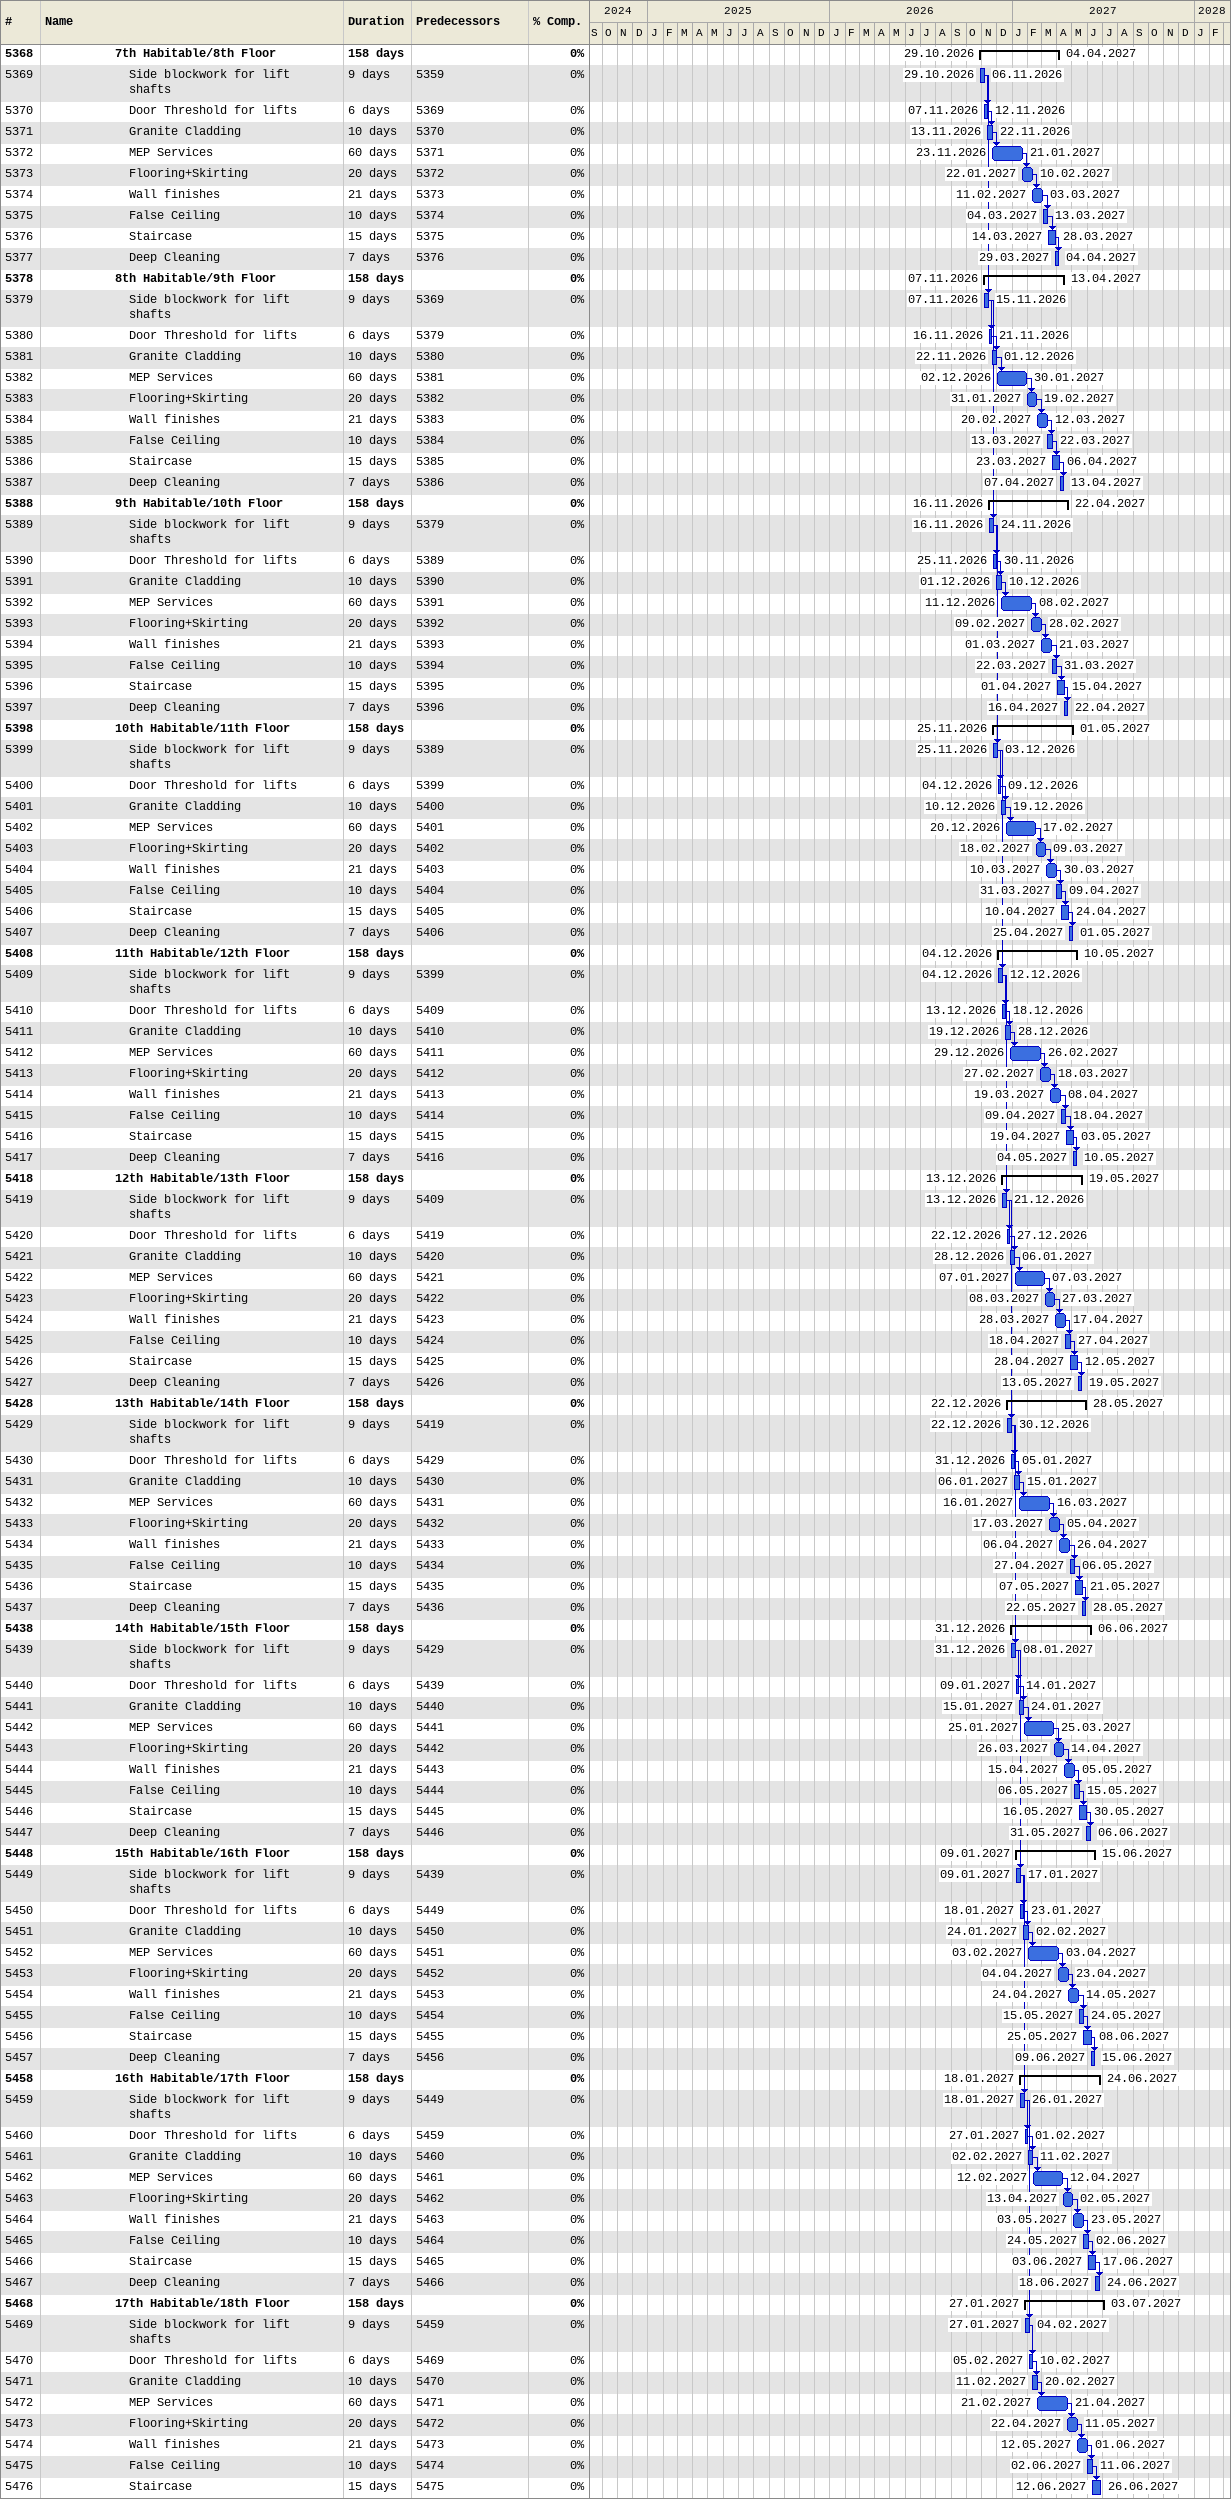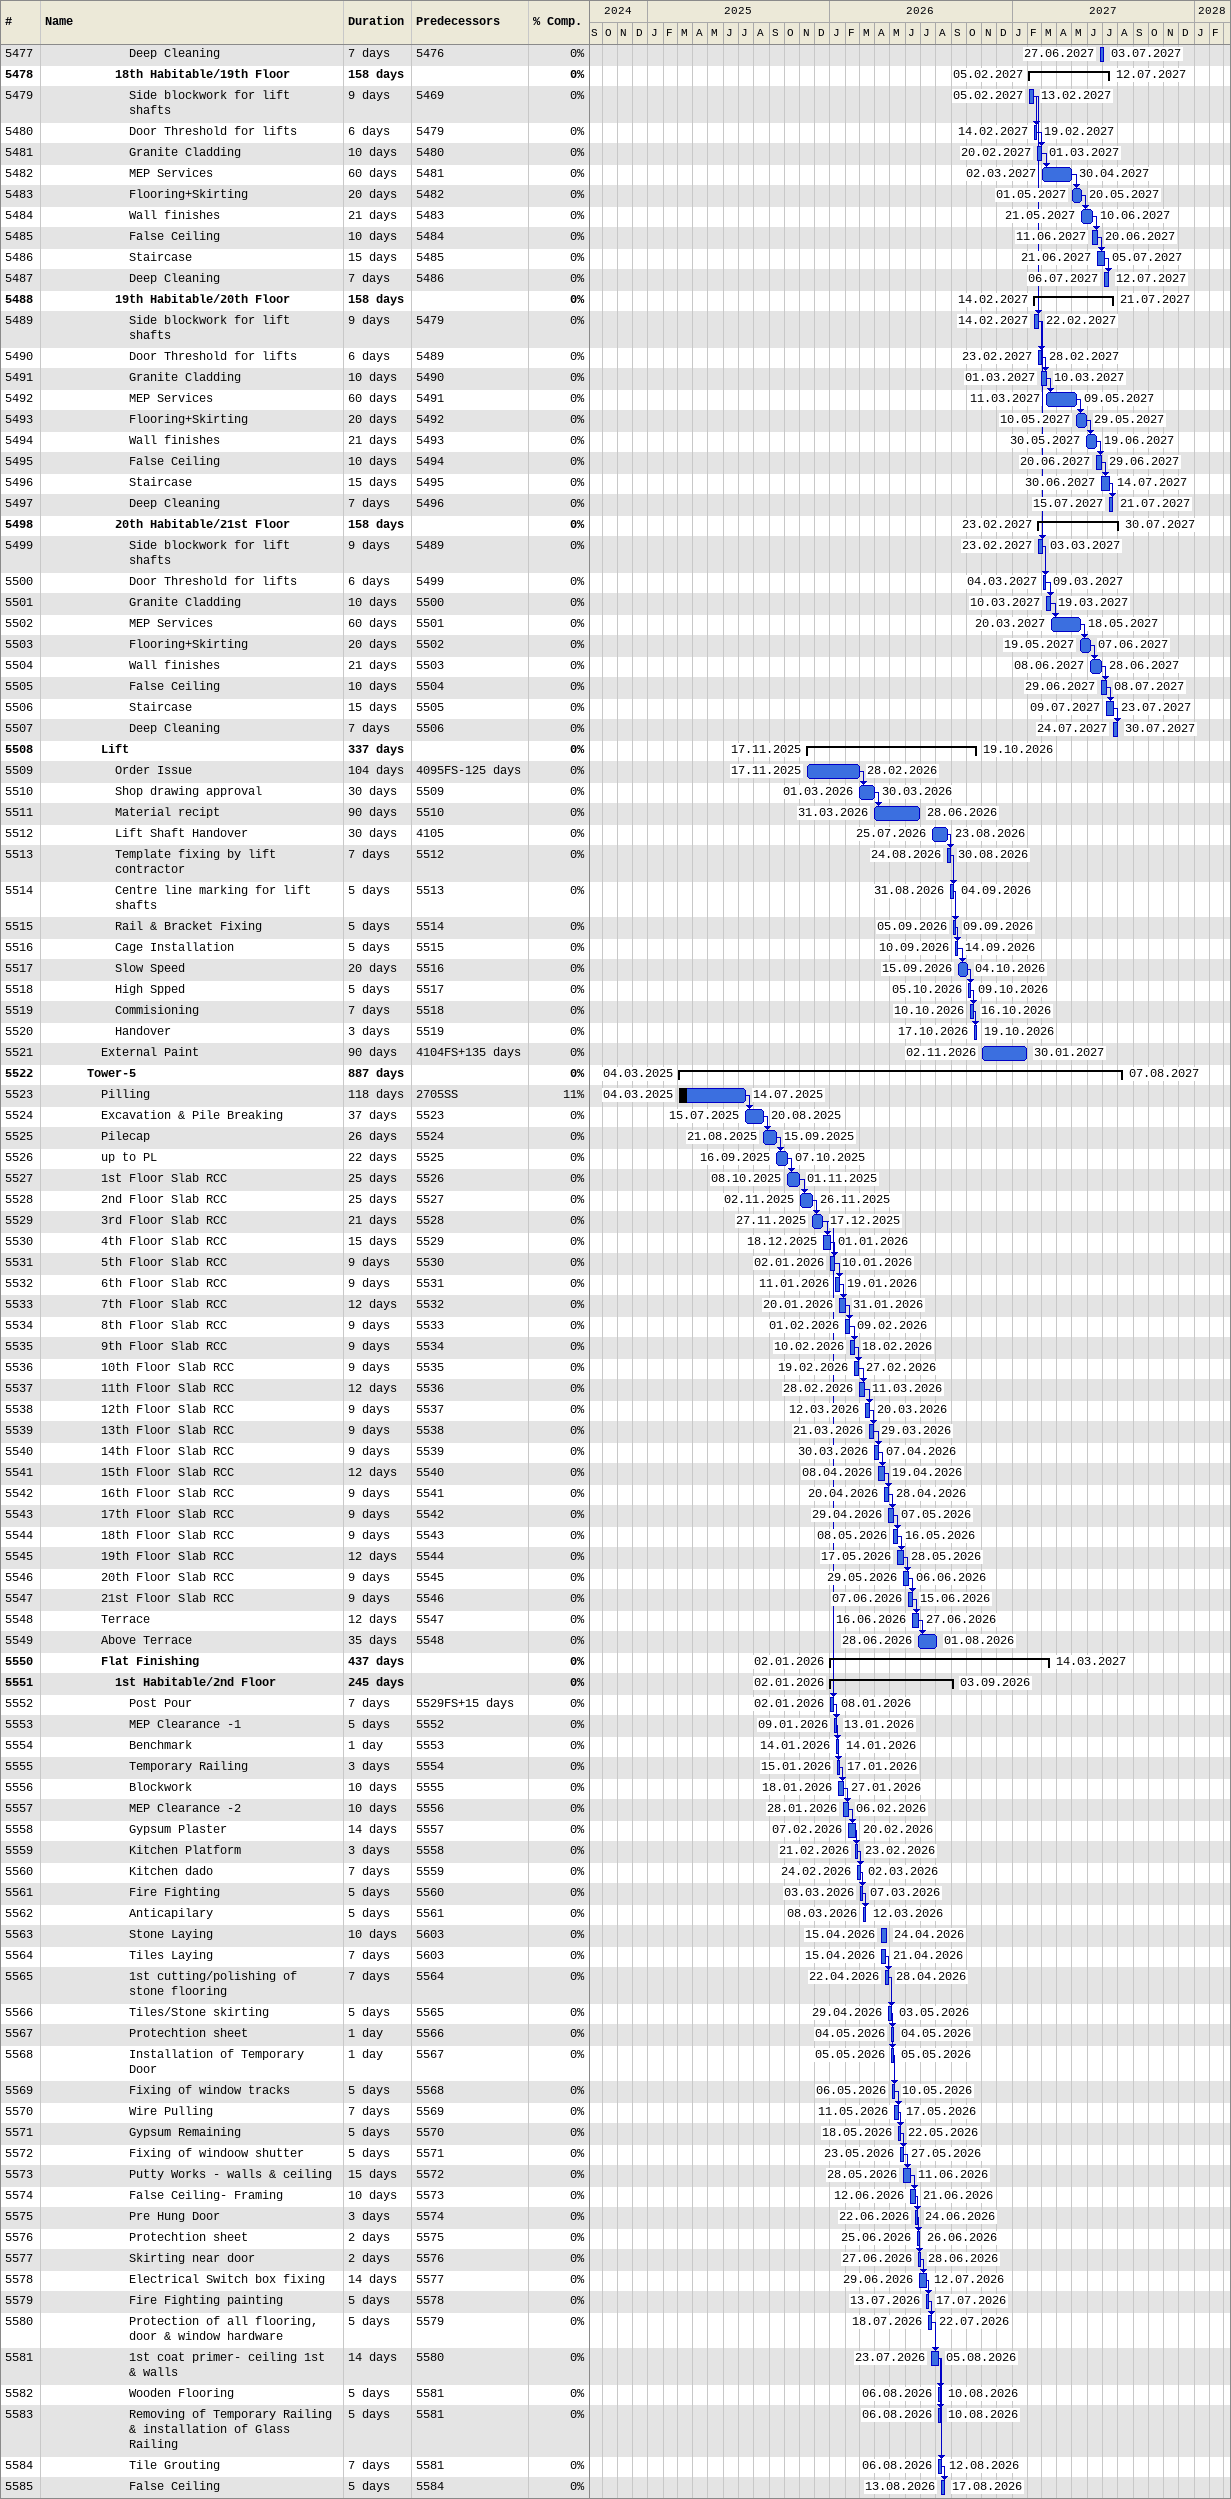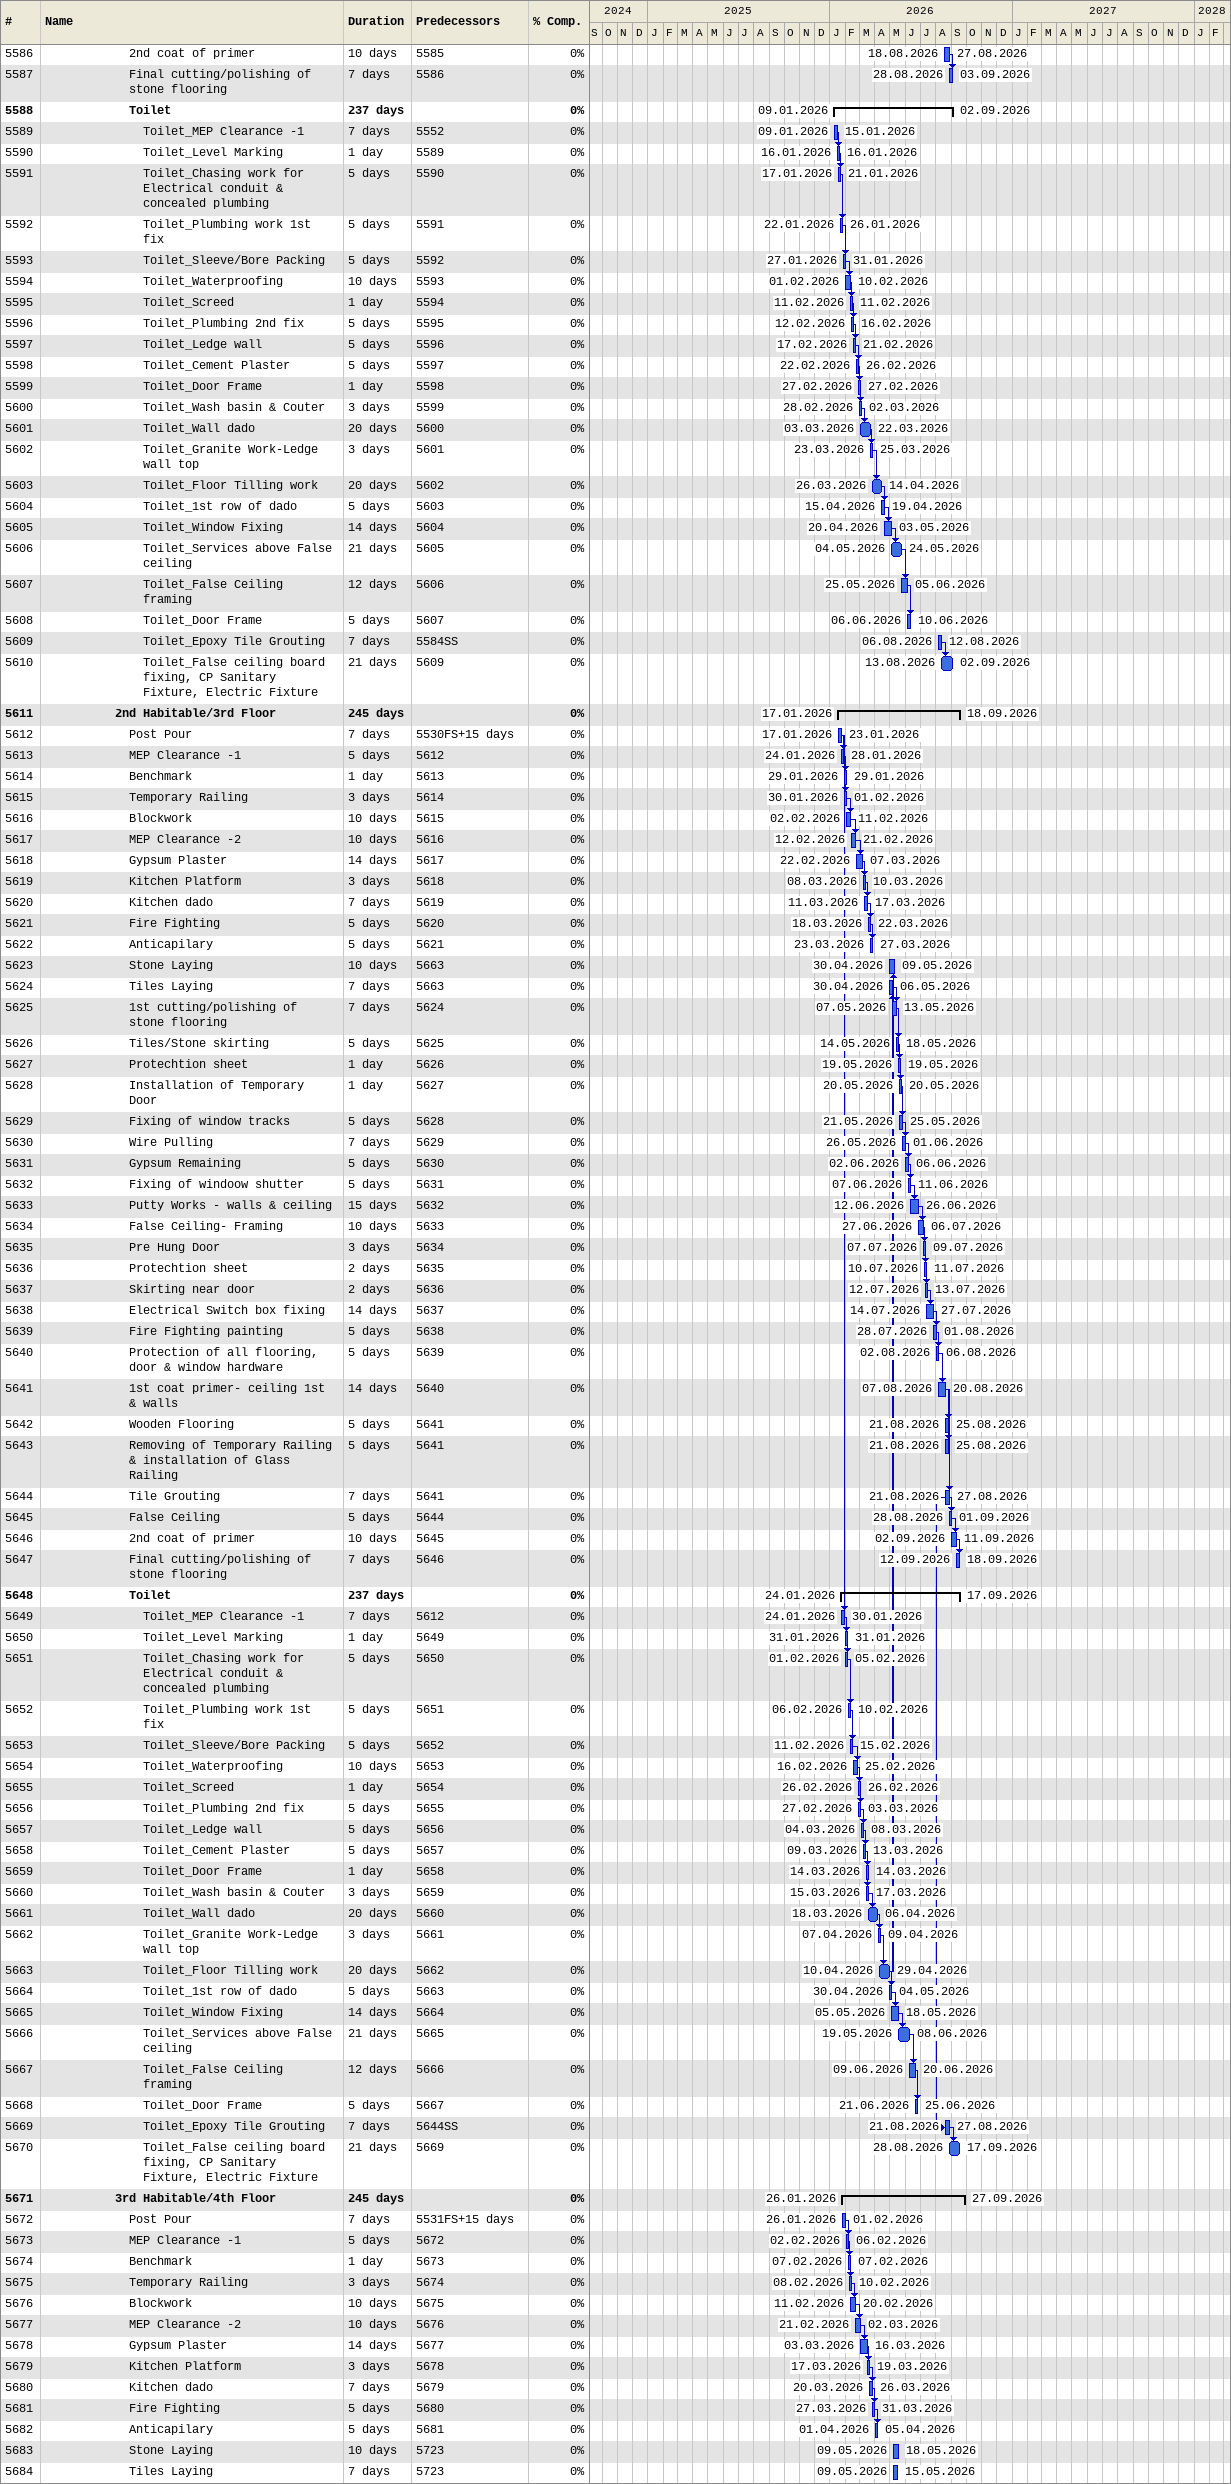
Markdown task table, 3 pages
| ID | Level | Task | Duration | Start | Finish | Predecessors | % complete |
|---|---|---|---|---|---|---|---|
| 5368 | 6 | **7th Habitable/8th Floor** | 158d | 2026-10-29 | 2027-04-04 |  | 0 |
| 5369 | 7 | Side blockwork for lift shafts | 9d | 2026-10-29 | 2026-11-06 | 5359 | 0 |
| 5370 | 7 | Door Threshold for lifts | 6d | 2026-11-07 | 2026-11-12 | 5369 | 0 |
| 5371 | 7 | Granite Cladding | 10d | 2026-11-13 | 2026-11-22 | 5370 | 0 |
| 5372 | 7 | MEP Services | 60d | 2026-11-23 | 2027-01-21 | 5371 | 0 |
| 5373 | 7 | Flooring+Skirting | 20d | 2027-01-22 | 2027-02-10 | 5372 | 0 |
| 5374 | 7 | Wall finishes | 21d | 2027-02-11 | 2027-03-03 | 5373 | 0 |
| 5375 | 7 | False Ceiling | 10d | 2027-03-04 | 2027-03-13 | 5374 | 0 |
| 5376 | 7 | Staircase | 15d | 2027-03-14 | 2027-03-28 | 5375 | 0 |
| 5377 | 7 | Deep Cleaning | 7d | 2027-03-29 | 2027-04-04 | 5376 | 0 |
| 5378 | 6 | **8th Habitable/9th Floor** | 158d | 2026-11-07 | 2027-04-13 |  | 0 |
| 5379 | 7 | Side blockwork for lift shafts | 9d | 2026-11-07 | 2026-11-15 | 5369 | 0 |
| 5380 | 7 | Door Threshold for lifts | 6d | 2026-11-16 | 2026-11-21 | 5379 | 0 |
| 5381 | 7 | Granite Cladding | 10d | 2026-11-22 | 2026-12-01 | 5380 | 0 |
| 5382 | 7 | MEP Services | 60d | 2026-12-02 | 2027-01-30 | 5381 | 0 |
| 5383 | 7 | Flooring+Skirting | 20d | 2027-01-31 | 2027-02-19 | 5382 | 0 |
| 5384 | 7 | Wall finishes | 21d | 2027-02-20 | 2027-03-12 | 5383 | 0 |
| 5385 | 7 | False Ceiling | 10d | 2027-03-13 | 2027-03-22 | 5384 | 0 |
| 5386 | 7 | Staircase | 15d | 2027-03-23 | 2027-04-06 | 5385 | 0 |
| 5387 | 7 | Deep Cleaning | 7d | 2027-04-07 | 2027-04-13 | 5386 | 0 |
| 5388 | 6 | **9th Habitable/10th Floor** | 158d | 2026-11-16 | 2027-04-22 |  | 0 |
| 5389 | 7 | Side blockwork for lift shafts | 9d | 2026-11-16 | 2026-11-24 | 5379 | 0 |
| 5390 | 7 | Door Threshold for lifts | 6d | 2026-11-25 | 2026-11-30 | 5389 | 0 |
| 5391 | 7 | Granite Cladding | 10d | 2026-12-01 | 2026-12-10 | 5390 | 0 |
| 5392 | 7 | MEP Services | 60d | 2026-12-11 | 2027-02-08 | 5391 | 0 |
| 5393 | 7 | Flooring+Skirting | 20d | 2027-02-09 | 2027-02-28 | 5392 | 0 |
| 5394 | 7 | Wall finishes | 21d | 2027-03-01 | 2027-03-21 | 5393 | 0 |
| 5395 | 7 | False Ceiling | 10d | 2027-03-22 | 2027-03-31 | 5394 | 0 |
| 5396 | 7 | Staircase | 15d | 2027-04-01 | 2027-04-15 | 5395 | 0 |
| 5397 | 7 | Deep Cleaning | 7d | 2027-04-16 | 2027-04-22 | 5396 | 0 |
| 5398 | 6 | **10th Habitable/11th Floor** | 158d | 2026-11-25 | 2027-05-01 |  | 0 |
| 5399 | 7 | Side blockwork for lift shafts | 9d | 2026-11-25 | 2026-12-03 | 5389 | 0 |
| 5400 | 7 | Door Threshold for lifts | 6d | 2026-12-04 | 2026-12-09 | 5399 | 0 |
| 5401 | 7 | Granite Cladding | 10d | 2026-12-10 | 2026-12-19 | 5400 | 0 |
| 5402 | 7 | MEP Services | 60d | 2026-12-20 | 2027-02-17 | 5401 | 0 |
| 5403 | 7 | Flooring+Skirting | 20d | 2027-02-18 | 2027-03-09 | 5402 | 0 |
| 5404 | 7 | Wall finishes | 21d | 2027-03-10 | 2027-03-30 | 5403 | 0 |
| 5405 | 7 | False Ceiling | 10d | 2027-03-31 | 2027-04-09 | 5404 | 0 |
| 5406 | 7 | Staircase | 15d | 2027-04-10 | 2027-04-24 | 5405 | 0 |
| 5407 | 7 | Deep Cleaning | 7d | 2027-04-25 | 2027-05-01 | 5406 | 0 |
| 5408 | 6 | **11th Habitable/12th Floor** | 158d | 2026-12-04 | 2027-05-10 |  | 0 |
| 5409 | 7 | Side blockwork for lift shafts | 9d | 2026-12-04 | 2026-12-12 | 5399 | 0 |
| 5410 | 7 | Door Threshold for lifts | 6d | 2026-12-13 | 2026-12-18 | 5409 | 0 |
| 5411 | 7 | Granite Cladding | 10d | 2026-12-19 | 2026-12-28 | 5410 | 0 |
| 5412 | 7 | MEP Services | 60d | 2026-12-29 | 2027-02-26 | 5411 | 0 |
| 5413 | 7 | Flooring+Skirting | 20d | 2027-02-27 | 2027-03-18 | 5412 | 0 |
| 5414 | 7 | Wall finishes | 21d | 2027-03-19 | 2027-04-08 | 5413 | 0 |
| 5415 | 7 | False Ceiling | 10d | 2027-04-09 | 2027-04-18 | 5414 | 0 |
| 5416 | 7 | Staircase | 15d | 2027-04-19 | 2027-05-03 | 5415 | 0 |
| 5417 | 7 | Deep Cleaning | 7d | 2027-05-04 | 2027-05-10 | 5416 | 0 |
| 5418 | 6 | **12th Habitable/13th Floor** | 158d | 2026-12-13 | 2027-05-19 |  | 0 |
| 5419 | 7 | Side blockwork for lift shafts | 9d | 2026-12-13 | 2026-12-21 | 5409 | 0 |
| 5420 | 7 | Door Threshold for lifts | 6d | 2026-12-22 | 2026-12-27 | 5419 | 0 |
| 5421 | 7 | Granite Cladding | 10d | 2026-12-28 | 2027-01-06 | 5420 | 0 |
| 5422 | 7 | MEP Services | 60d | 2027-01-07 | 2027-03-07 | 5421 | 0 |
| 5423 | 7 | Flooring+Skirting | 20d | 2027-03-08 | 2027-03-27 | 5422 | 0 |
| 5424 | 7 | Wall finishes | 21d | 2027-03-28 | 2027-04-17 | 5423 | 0 |
| 5425 | 7 | False Ceiling | 10d | 2027-04-18 | 2027-04-27 | 5424 | 0 |
| 5426 | 7 | Staircase | 15d | 2027-04-28 | 2027-05-12 | 5425 | 0 |
| 5427 | 7 | Deep Cleaning | 7d | 2027-05-13 | 2027-05-19 | 5426 | 0 |
| 5428 | 6 | **13th Habitable/14th Floor** | 158d | 2026-12-22 | 2027-05-28 |  | 0 |
| 5429 | 7 | Side blockwork for lift shafts | 9d | 2026-12-22 | 2026-12-30 | 5419 | 0 |
| 5430 | 7 | Door Threshold for lifts | 6d | 2026-12-31 | 2027-01-05 | 5429 | 0 |
| 5431 | 7 | Granite Cladding | 10d | 2027-01-06 | 2027-01-15 | 5430 | 0 |
| 5432 | 7 | MEP Services | 60d | 2027-01-16 | 2027-03-16 | 5431 | 0 |
| 5433 | 7 | Flooring+Skirting | 20d | 2027-03-17 | 2027-04-05 | 5432 | 0 |
| 5434 | 7 | Wall finishes | 21d | 2027-04-06 | 2027-04-26 | 5433 | 0 |
| 5435 | 7 | False Ceiling | 10d | 2027-04-27 | 2027-05-06 | 5434 | 0 |
| 5436 | 7 | Staircase | 15d | 2027-05-07 | 2027-05-21 | 5435 | 0 |
| 5437 | 7 | Deep Cleaning | 7d | 2027-05-22 | 2027-05-28 | 5436 | 0 |
| 5438 | 6 | **14th Habitable/15th Floor** | 158d | 2026-12-31 | 2027-06-06 |  | 0 |
| 5439 | 7 | Side blockwork for lift shafts | 9d | 2026-12-31 | 2027-01-08 | 5429 | 0 |
| 5440 | 7 | Door Threshold for lifts | 6d | 2027-01-09 | 2027-01-14 | 5439 | 0 |
| 5441 | 7 | Granite Cladding | 10d | 2027-01-15 | 2027-01-24 | 5440 | 0 |
| 5442 | 7 | MEP Services | 60d | 2027-01-25 | 2027-03-25 | 5441 | 0 |
| 5443 | 7 | Flooring+Skirting | 20d | 2027-03-26 | 2027-04-14 | 5442 | 0 |
| 5444 | 7 | Wall finishes | 21d | 2027-04-15 | 2027-05-05 | 5443 | 0 |
| 5445 | 7 | False Ceiling | 10d | 2027-05-06 | 2027-05-15 | 5444 | 0 |
| 5446 | 7 | Staircase | 15d | 2027-05-16 | 2027-05-30 | 5445 | 0 |
| 5447 | 7 | Deep Cleaning | 7d | 2027-05-31 | 2027-06-06 | 5446 | 0 |
| 5448 | 6 | **15th Habitable/16th Floor** | 158d | 2027-01-09 | 2027-06-15 |  | 0 |
| 5449 | 7 | Side blockwork for lift shafts | 9d | 2027-01-09 | 2027-01-17 | 5439 | 0 |
| 5450 | 7 | Door Threshold for lifts | 6d | 2027-01-18 | 2027-01-23 | 5449 | 0 |
| 5451 | 7 | Granite Cladding | 10d | 2027-01-24 | 2027-02-02 | 5450 | 0 |
| 5452 | 7 | MEP Services | 60d | 2027-02-03 | 2027-04-03 | 5451 | 0 |
| 5453 | 7 | Flooring+Skirting | 20d | 2027-04-04 | 2027-04-23 | 5452 | 0 |
| 5454 | 7 | Wall finishes | 21d | 2027-04-24 | 2027-05-14 | 5453 | 0 |
| 5455 | 7 | False Ceiling | 10d | 2027-05-15 | 2027-05-24 | 5454 | 0 |
| 5456 | 7 | Staircase | 15d | 2027-05-25 | 2027-06-08 | 5455 | 0 |
| 5457 | 7 | Deep Cleaning | 7d | 2027-06-09 | 2027-06-15 | 5456 | 0 |
| 5458 | 6 | **16th Habitable/17th Floor** | 158d | 2027-01-18 | 2027-06-24 |  | 0 |
| 5459 | 7 | Side blockwork for lift shafts | 9d | 2027-01-18 | 2027-01-26 | 5449 | 0 |
| 5460 | 7 | Door Threshold for lifts | 6d | 2027-01-27 | 2027-02-01 | 5459 | 0 |
| 5461 | 7 | Granite Cladding | 10d | 2027-02-02 | 2027-02-11 | 5460 | 0 |
| 5462 | 7 | MEP Services | 60d | 2027-02-12 | 2027-04-12 | 5461 | 0 |
| 5463 | 7 | Flooring+Skirting | 20d | 2027-04-13 | 2027-05-02 | 5462 | 0 |
| 5464 | 7 | Wall finishes | 21d | 2027-05-03 | 2027-05-23 | 5463 | 0 |
| 5465 | 7 | False Ceiling | 10d | 2027-05-24 | 2027-06-02 | 5464 | 0 |
| 5466 | 7 | Staircase | 15d | 2027-06-03 | 2027-06-17 | 5465 | 0 |
| 5467 | 7 | Deep Cleaning | 7d | 2027-06-18 | 2027-06-24 | 5466 | 0 |
| 5468 | 6 | **17th Habitable/18th Floor** | 158d | 2027-01-27 | 2027-07-03 |  | 0 |
| 5469 | 7 | Side blockwork for lift shafts | 9d | 2027-01-27 | 2027-02-04 | 5459 | 0 |
| 5470 | 7 | Door Threshold for lifts | 6d | 2027-02-05 | 2027-02-10 | 5469 | 0 |
| 5471 | 7 | Granite Cladding | 10d | 2027-02-11 | 2027-02-20 | 5470 | 0 |
| 5472 | 7 | MEP Services | 60d | 2027-02-21 | 2027-04-21 | 5471 | 0 |
| 5473 | 7 | Flooring+Skirting | 20d | 2027-04-22 | 2027-05-11 | 5472 | 0 |
| 5474 | 7 | Wall finishes | 21d | 2027-05-12 | 2027-06-01 | 5473 | 0 |
| 5475 | 7 | False Ceiling | 10d | 2027-06-02 | 2027-06-11 | 5474 | 0 |
| 5476 | 7 | Staircase | 15d | 2027-06-12 | 2027-06-26 | 5475 | 0 |
| 5477 | 7 | Deep Cleaning | 7d | 2027-06-27 | 2027-07-03 | 5476 | 0 |
| 5478 | 6 | **18th Habitable/19th Floor** | 158d | 2027-02-05 | 2027-07-12 |  | 0 |
| 5479 | 7 | Side blockwork for lift shafts | 9d | 2027-02-05 | 2027-02-13 | 5469 | 0 |
| 5480 | 7 | Door Threshold for lifts | 6d | 2027-02-14 | 2027-02-19 | 5479 | 0 |
| 5481 | 7 | Granite Cladding | 10d | 2027-02-20 | 2027-03-01 | 5480 | 0 |
| 5482 | 7 | MEP Services | 60d | 2027-03-02 | 2027-04-30 | 5481 | 0 |
| 5483 | 7 | Flooring+Skirting | 20d | 2027-05-01 | 2027-05-20 | 5482 | 0 |
| 5484 | 7 | Wall finishes | 21d | 2027-05-21 | 2027-06-10 | 5483 | 0 |
| 5485 | 7 | False Ceiling | 10d | 2027-06-11 | 2027-06-20 | 5484 | 0 |
| 5486 | 7 | Staircase | 15d | 2027-06-21 | 2027-07-05 | 5485 | 0 |
| 5487 | 7 | Deep Cleaning | 7d | 2027-07-06 | 2027-07-12 | 5486 | 0 |
| 5488 | 6 | **19th Habitable/20th Floor** | 158d | 2027-02-14 | 2027-07-21 |  | 0 |
| 5489 | 7 | Side blockwork for lift shafts | 9d | 2027-02-14 | 2027-02-22 | 5479 | 0 |
| 5490 | 7 | Door Threshold for lifts | 6d | 2027-02-23 | 2027-02-28 | 5489 | 0 |
| 5491 | 7 | Granite Cladding | 10d | 2027-03-01 | 2027-03-10 | 5490 | 0 |
| 5492 | 7 | MEP Services | 60d | 2027-03-11 | 2027-05-09 | 5491 | 0 |
| 5493 | 7 | Flooring+Skirting | 20d | 2027-05-10 | 2027-05-29 | 5492 | 0 |
| 5494 | 7 | Wall finishes | 21d | 2027-05-30 | 2027-06-19 | 5493 | 0 |
| 5495 | 7 | False Ceiling | 10d | 2027-06-20 | 2027-06-29 | 5494 | 0 |
| 5496 | 7 | Staircase | 15d | 2027-06-30 | 2027-07-14 | 5495 | 0 |
| 5497 | 7 | Deep Cleaning | 7d | 2027-07-15 | 2027-07-21 | 5496 | 0 |
| 5498 | 6 | **20th Habitable/21st Floor** | 158d | 2027-02-23 | 2027-07-30 |  | 0 |
| 5499 | 7 | Side blockwork for lift shafts | 9d | 2027-02-23 | 2027-03-03 | 5489 | 0 |
| 5500 | 7 | Door Threshold for lifts | 6d | 2027-03-04 | 2027-03-09 | 5499 | 0 |
| 5501 | 7 | Granite Cladding | 10d | 2027-03-10 | 2027-03-19 | 5500 | 0 |
| 5502 | 7 | MEP Services | 60d | 2027-03-20 | 2027-05-18 | 5501 | 0 |
| 5503 | 7 | Flooring+Skirting | 20d | 2027-05-19 | 2027-06-07 | 5502 | 0 |
| 5504 | 7 | Wall finishes | 21d | 2027-06-08 | 2027-06-28 | 5503 | 0 |
| 5505 | 7 | False Ceiling | 10d | 2027-06-29 | 2027-07-08 | 5504 | 0 |
| 5506 | 7 | Staircase | 15d | 2027-07-09 | 2027-07-23 | 5505 | 0 |
| 5507 | 7 | Deep Cleaning | 7d | 2027-07-24 | 2027-07-30 | 5506 | 0 |
| 5508 | 5 | **Lift** | 337d | 2025-11-17 | 2026-10-19 |  | 0 |
| 5509 | 6 | Order Issue | 104d | 2025-11-17 | 2026-02-28 | 4095FS-125d | 0 |
| 5510 | 6 | Shop drawing approval | 30d | 2026-03-01 | 2026-03-30 | 5509 | 0 |
| 5511 | 6 | Material recipt | 90d | 2026-03-31 | 2026-06-28 | 5510 | 0 |
| 5512 | 6 | Lift Shaft Handover | 30d | 2026-07-25 | 2026-08-23 | 4105 | 0 |
| 5513 | 6 | Template fixing by lift contractor | 7d | 2026-08-24 | 2026-08-30 | 5512 | 0 |
| 5514 | 6 | Centre line marking for lift shafts | 5d | 2026-08-31 | 2026-09-04 | 5513 | 0 |
| 5515 | 6 | Rail & Bracket Fixing | 5d | 2026-09-05 | 2026-09-09 | 5514 | 0 |
| 5516 | 6 | Cage Installation | 5d | 2026-09-10 | 2026-09-14 | 5515 | 0 |
| 5517 | 6 | Slow Speed | 20d | 2026-09-15 | 2026-10-04 | 5516 | 0 |
| 5518 | 6 | High Spped | 5d | 2026-10-05 | 2026-10-09 | 5517 | 0 |
| 5519 | 6 | Commisioning | 7d | 2026-10-10 | 2026-10-16 | 5518 | 0 |
| 5520 | 6 | Handover | 3d | 2026-10-17 | 2026-10-19 | 5519 | 0 |
| 5521 | 5 | External Paint | 90d | 2026-11-02 | 2027-01-30 | 4104FS+135d | 0 |
| 5522 | 4 | **Tower-5** | 887d | 2025-03-04 | 2027-08-07 |  | 0 |
| 5523 | 5 | Pilling | 118d | 2025-03-04 | 2025-07-14 | 2705SS | 11 |
| 5524 | 5 | Excavation & Pile Breaking | 37d | 2025-07-15 | 2025-08-20 | 5523 | 0 |
| 5525 | 5 | Pilecap | 26d | 2025-08-21 | 2025-09-15 | 5524 | 0 |
| 5526 | 5 | up to PL | 22d | 2025-09-16 | 2025-10-07 | 5525 | 0 |
| 5527 | 5 | 1st Floor Slab RCC | 25d | 2025-10-08 | 2025-11-01 | 5526 | 0 |
| 5528 | 5 | 2nd Floor Slab RCC | 25d | 2025-11-02 | 2025-11-26 | 5527 | 0 |
| 5529 | 5 | 3rd Floor Slab RCC | 21d | 2025-11-27 | 2025-12-17 | 5528 | 0 |
| 5530 | 5 | 4th Floor Slab RCC | 15d | 2025-12-18 | 2026-01-01 | 5529 | 0 |
| 5531 | 5 | 5th Floor Slab RCC | 9d | 2026-01-02 | 2026-01-10 | 5530 | 0 |
| 5532 | 5 | 6th Floor Slab RCC | 9d | 2026-01-11 | 2026-01-19 | 5531 | 0 |
| 5533 | 5 | 7th Floor Slab RCC | 12d | 2026-01-20 | 2026-01-31 | 5532 | 0 |
| 5534 | 5 | 8th Floor Slab RCC | 9d | 2026-02-01 | 2026-02-09 | 5533 | 0 |
| 5535 | 5 | 9th Floor Slab RCC | 9d | 2026-02-10 | 2026-02-18 | 5534 | 0 |
| 5536 | 5 | 10th Floor Slab RCC | 9d | 2026-02-19 | 2026-02-27 | 5535 | 0 |
| 5537 | 5 | 11th Floor Slab RCC | 12d | 2026-02-28 | 2026-03-11 | 5536 | 0 |
| 5538 | 5 | 12th Floor Slab RCC | 9d | 2026-03-12 | 2026-03-20 | 5537 | 0 |
| 5539 | 5 | 13th Floor Slab RCC | 9d | 2026-03-21 | 2026-03-29 | 5538 | 0 |
| 5540 | 5 | 14th Floor Slab RCC | 9d | 2026-03-30 | 2026-04-07 | 5539 | 0 |
| 5541 | 5 | 15th Floor Slab RCC | 12d | 2026-04-08 | 2026-04-19 | 5540 | 0 |
| 5542 | 5 | 16th Floor Slab RCC | 9d | 2026-04-20 | 2026-04-28 | 5541 | 0 |
| 5543 | 5 | 17th Floor Slab RCC | 9d | 2026-04-29 | 2026-05-07 | 5542 | 0 |
| 5544 | 5 | 18th Floor Slab RCC | 9d | 2026-05-08 | 2026-05-16 | 5543 | 0 |
| 5545 | 5 | 19th Floor Slab RCC | 12d | 2026-05-17 | 2026-05-28 | 5544 | 0 |
| 5546 | 5 | 20th Floor Slab RCC | 9d | 2026-05-29 | 2026-06-06 | 5545 | 0 |
| 5547 | 5 | 21st Floor Slab RCC | 9d | 2026-06-07 | 2026-06-15 | 5546 | 0 |
| 5548 | 5 | Terrace | 12d | 2026-06-16 | 2026-06-27 | 5547 | 0 |
| 5549 | 5 | Above Terrace | 35d | 2026-06-28 | 2026-08-01 | 5548 | 0 |
| 5550 | 5 | **Flat Finishing** | 437d | 2026-01-02 | 2027-03-14 |  | 0 |
| 5551 | 6 | **1st Habitable/2nd Floor** | 245d | 2026-01-02 | 2026-09-03 |  | 0 |
| 5552 | 7 | Post Pour | 7d | 2026-01-02 | 2026-01-08 | 5529FS+15d | 0 |
| 5553 | 7 | MEP Clearance -1 | 5d | 2026-01-09 | 2026-01-13 | 5552 | 0 |
| 5554 | 7 | Benchmark | 1d | 2026-01-14 | 2026-01-14 | 5553 | 0 |
| 5555 | 7 | Temporary Railing | 3d | 2026-01-15 | 2026-01-17 | 5554 | 0 |
| 5556 | 7 | Blockwork | 10d | 2026-01-18 | 2026-01-27 | 5555 | 0 |
| 5557 | 7 | MEP Clearance -2 | 10d | 2026-01-28 | 2026-02-06 | 5556 | 0 |
| 5558 | 7 | Gypsum Plaster | 14d | 2026-02-07 | 2026-02-20 | 5557 | 0 |
| 5559 | 7 | Kitchen Platform | 3d | 2026-02-21 | 2026-02-23 | 5558 | 0 |
| 5560 | 7 | Kitchen dado | 7d | 2026-02-24 | 2026-03-02 | 5559 | 0 |
| 5561 | 7 | Fire Fighting | 5d | 2026-03-03 | 2026-03-07 | 5560 | 0 |
| 5562 | 7 | Anticapilary | 5d | 2026-03-08 | 2026-03-12 | 5561 | 0 |
| 5563 | 7 | Stone Laying | 10d | 2026-04-15 | 2026-04-24 | 5603 | 0 |
| 5564 | 7 | Tiles Laying | 7d | 2026-04-15 | 2026-04-21 | 5603 | 0 |
| 5565 | 7 | 1st cutting/polishing of stone flooring | 7d | 2026-04-22 | 2026-04-28 | 5564 | 0 |
| 5566 | 7 | Tiles/Stone skirting | 5d | 2026-04-29 | 2026-05-03 | 5565 | 0 |
| 5567 | 7 | Protechtion sheet | 1d | 2026-05-04 | 2026-05-04 | 5566 | 0 |
| 5568 | 7 | Installation of Temporary Door | 1d | 2026-05-05 | 2026-05-05 | 5567 | 0 |
| 5569 | 7 | Fixing of window tracks | 5d | 2026-05-06 | 2026-05-10 | 5568 | 0 |
| 5570 | 7 | Wire Pulling | 7d | 2026-05-11 | 2026-05-17 | 5569 | 0 |
| 5571 | 7 | Gypsum Remaining | 5d | 2026-05-18 | 2026-05-22 | 5570 | 0 |
| 5572 | 7 | Fixing of windoow shutter | 5d | 2026-05-23 | 2026-05-27 | 5571 | 0 |
| 5573 | 7 | Putty Works - walls & ceiling | 15d | 2026-05-28 | 2026-06-11 | 5572 | 0 |
| 5574 | 7 | False Ceiling- Framing | 10d | 2026-06-12 | 2026-06-21 | 5573 | 0 |
| 5575 | 7 | Pre Hung Door | 3d | 2026-06-22 | 2026-06-24 | 5574 | 0 |
| 5576 | 7 | Protechtion sheet | 2d | 2026-06-25 | 2026-06-26 | 5575 | 0 |
| 5577 | 7 | Skirting near door | 2d | 2026-06-27 | 2026-06-28 | 5576 | 0 |
| 5578 | 7 | Electrical Switch box fixing | 14d | 2026-06-29 | 2026-07-12 | 5577 | 0 |
| 5579 | 7 | Fire Fighting painting | 5d | 2026-07-13 | 2026-07-17 | 5578 | 0 |
| 5580 | 7 | Protection of all flooring, door & window hardware | 5d | 2026-07-18 | 2026-07-22 | 5579 | 0 |
| 5581 | 7 | 1st coat primer- ceiling 1st & walls | 14d | 2026-07-23 | 2026-08-05 | 5580 | 0 |
| 5582 | 7 | Wooden Flooring | 5d | 2026-08-06 | 2026-08-10 | 5581 | 0 |
| 5583 | 7 | Removing of Temporary Railing & installation of Glass Railing | 5d | 2026-08-06 | 2026-08-10 | 5581 | 0 |
| 5584 | 7 | Tile Grouting | 7d | 2026-08-06 | 2026-08-12 | 5581 | 0 |
| 5585 | 7 | False Ceiling | 5d | 2026-08-13 | 2026-08-17 | 5584 | 0 |
| 5586 | 7 | 2nd coat of primer | 10d | 2026-08-18 | 2026-08-27 | 5585 | 0 |
| 5587 | 7 | Final cutting/polishing of stone flooring | 7d | 2026-08-28 | 2026-09-03 | 5586 | 0 |
| 5588 | 7 | **Toilet** | 237d | 2026-01-09 | 2026-09-02 |  | 0 |
| 5589 | 8 | Toilet_MEP Clearance -1 | 7d | 2026-01-09 | 2026-01-15 | 5552 | 0 |
| 5590 | 8 | Toilet_Level Marking | 1d | 2026-01-16 | 2026-01-16 | 5589 | 0 |
| 5591 | 8 | Toilet_Chasing work for Electrical conduit & concealed plumbing | 5d | 2026-01-17 | 2026-01-21 | 5590 | 0 |
| 5592 | 8 | Toilet_Plumbing work 1st fix | 5d | 2026-01-22 | 2026-01-26 | 5591 | 0 |
| 5593 | 8 | Toilet_Sleeve/Bore Packing | 5d | 2026-01-27 | 2026-01-31 | 5592 | 0 |
| 5594 | 8 | Toilet_Waterproofing | 10d | 2026-02-01 | 2026-02-10 | 5593 | 0 |
| 5595 | 8 | Toilet_Screed | 1d | 2026-02-11 | 2026-02-11 | 5594 | 0 |
| 5596 | 8 | Toilet_Plumbing 2nd fix | 5d | 2026-02-12 | 2026-02-16 | 5595 | 0 |
| 5597 | 8 | Toilet_Ledge wall | 5d | 2026-02-17 | 2026-02-21 | 5596 | 0 |
| 5598 | 8 | Toilet_Cement Plaster | 5d | 2026-02-22 | 2026-02-26 | 5597 | 0 |
| 5599 | 8 | Toilet_Door Frame | 1d | 2026-02-27 | 2026-02-27 | 5598 | 0 |
| 5600 | 8 | Toilet_Wash basin & Couter | 3d | 2026-02-28 | 2026-03-02 | 5599 | 0 |
| 5601 | 8 | Toilet_Wall dado | 20d | 2026-03-03 | 2026-03-22 | 5600 | 0 |
| 5602 | 8 | Toilet_Granite Work-Ledge wall top | 3d | 2026-03-23 | 2026-03-25 | 5601 | 0 |
| 5603 | 8 | Toilet_Floor Tilling work | 20d | 2026-03-26 | 2026-04-14 | 5602 | 0 |
| 5604 | 8 | Toilet_1st row of dado | 5d | 2026-04-15 | 2026-04-19 | 5603 | 0 |
| 5605 | 8 | Toilet_Window Fixing | 14d | 2026-04-20 | 2026-05-03 | 5604 | 0 |
| 5606 | 8 | Toilet_Services above False ceiling | 21d | 2026-05-04 | 2026-05-24 | 5605 | 0 |
| 5607 | 8 | Toilet_False Ceiling framing | 12d | 2026-05-25 | 2026-06-05 | 5606 | 0 |
| 5608 | 8 | Toilet_Door Frame | 5d | 2026-06-06 | 2026-06-10 | 5607 | 0 |
| 5609 | 8 | Toilet_Epoxy Tile Grouting | 7d | 2026-08-06 | 2026-08-12 | 5584SS | 0 |
| 5610 | 8 | Toilet_False ceiling board fixing, CP Sanitary Fixture, Electric Fixture | 21d | 2026-08-13 | 2026-09-02 | 5609 | 0 |
| 5611 | 6 | **2nd Habitable/3rd Floor** | 245d | 2026-01-17 | 2026-09-18 |  | 0 |
| 5612 | 7 | Post Pour | 7d | 2026-01-17 | 2026-01-23 | 5530FS+15d | 0 |
| 5613 | 7 | MEP Clearance -1 | 5d | 2026-01-24 | 2026-01-28 | 5612 | 0 |
| 5614 | 7 | Benchmark | 1d | 2026-01-29 | 2026-01-29 | 5613 | 0 |
| 5615 | 7 | Temporary Railing | 3d | 2026-01-30 | 2026-02-01 | 5614 | 0 |
| 5616 | 7 | Blockwork | 10d | 2026-02-02 | 2026-02-11 | 5615 | 0 |
| 5617 | 7 | MEP Clearance -2 | 10d | 2026-02-12 | 2026-02-21 | 5616 | 0 |
| 5618 | 7 | Gypsum Plaster | 14d | 2026-02-22 | 2026-03-07 | 5617 | 0 |
| 5619 | 7 | Kitchen Platform | 3d | 2026-03-08 | 2026-03-10 | 5618 | 0 |
| 5620 | 7 | Kitchen dado | 7d | 2026-03-11 | 2026-03-17 | 5619 | 0 |
| 5621 | 7 | Fire Fighting | 5d | 2026-03-18 | 2026-03-22 | 5620 | 0 |
| 5622 | 7 | Anticapilary | 5d | 2026-03-23 | 2026-03-27 | 5621 | 0 |
| 5623 | 7 | Stone Laying | 10d | 2026-04-30 | 2026-05-09 | 5663 | 0 |
| 5624 | 7 | Tiles Laying | 7d | 2026-04-30 | 2026-05-06 | 5663 | 0 |
| 5625 | 7 | 1st cutting/polishing of stone flooring | 7d | 2026-05-07 | 2026-05-13 | 5624 | 0 |
| 5626 | 7 | Tiles/Stone skirting | 5d | 2026-05-14 | 2026-05-18 | 5625 | 0 |
| 5627 | 7 | Protechtion sheet | 1d | 2026-05-19 | 2026-05-19 | 5626 | 0 |
| 5628 | 7 | Installation of Temporary Door | 1d | 2026-05-20 | 2026-05-20 | 5627 | 0 |
| 5629 | 7 | Fixing of window tracks | 5d | 2026-05-21 | 2026-05-25 | 5628 | 0 |
| 5630 | 7 | Wire Pulling | 7d | 2026-05-26 | 2026-06-01 | 5629 | 0 |
| 5631 | 7 | Gypsum Remaining | 5d | 2026-06-02 | 2026-06-06 | 5630 | 0 |
| 5632 | 7 | Fixing of windoow shutter | 5d | 2026-06-07 | 2026-06-11 | 5631 | 0 |
| 5633 | 7 | Putty Works - walls & ceiling | 15d | 2026-06-12 | 2026-06-26 | 5632 | 0 |
| 5634 | 7 | False Ceiling- Framing | 10d | 2026-06-27 | 2026-07-06 | 5633 | 0 |
| 5635 | 7 | Pre Hung Door | 3d | 2026-07-07 | 2026-07-09 | 5634 | 0 |
| 5636 | 7 | Protechtion sheet | 2d | 2026-07-10 | 2026-07-11 | 5635 | 0 |
| 5637 | 7 | Skirting near door | 2d | 2026-07-12 | 2026-07-13 | 5636 | 0 |
| 5638 | 7 | Electrical Switch box fixing | 14d | 2026-07-14 | 2026-07-27 | 5637 | 0 |
| 5639 | 7 | Fire Fighting painting | 5d | 2026-07-28 | 2026-08-01 | 5638 | 0 |
| 5640 | 7 | Protection of all flooring, door & window hardware | 5d | 2026-08-02 | 2026-08-06 | 5639 | 0 |
| 5641 | 7 | 1st coat primer- ceiling 1st & walls | 14d | 2026-08-07 | 2026-08-20 | 5640 | 0 |
| 5642 | 7 | Wooden Flooring | 5d | 2026-08-21 | 2026-08-25 | 5641 | 0 |
| 5643 | 7 | Removing of Temporary Railing & installation of Glass Railing | 5d | 2026-08-21 | 2026-08-25 | 5641 | 0 |
| 5644 | 7 | Tile Grouting | 7d | 2026-08-21 | 2026-08-27 | 5641 | 0 |
| 5645 | 7 | False Ceiling | 5d | 2026-08-28 | 2026-09-01 | 5644 | 0 |
| 5646 | 7 | 2nd coat of primer | 10d | 2026-09-02 | 2026-09-11 | 5645 | 0 |
| 5647 | 7 | Final cutting/polishing of stone flooring | 7d | 2026-09-12 | 2026-09-18 | 5646 | 0 |
| 5648 | 7 | **Toilet** | 237d | 2026-01-24 | 2026-09-17 |  | 0 |
| 5649 | 8 | Toilet_MEP Clearance -1 | 7d | 2026-01-24 | 2026-01-30 | 5612 | 0 |
| 5650 | 8 | Toilet_Level Marking | 1d | 2026-01-31 | 2026-01-31 | 5649 | 0 |
| 5651 | 8 | Toilet_Chasing work for Electrical conduit & concealed plumbing | 5d | 2026-02-01 | 2026-02-05 | 5650 | 0 |
| 5652 | 8 | Toilet_Plumbing work 1st fix | 5d | 2026-02-06 | 2026-02-10 | 5651 | 0 |
| 5653 | 8 | Toilet_Sleeve/Bore Packing | 5d | 2026-02-11 | 2026-02-15 | 5652 | 0 |
| 5654 | 8 | Toilet_Waterproofing | 10d | 2026-02-16 | 2026-02-25 | 5653 | 0 |
| 5655 | 8 | Toilet_Screed | 1d | 2026-02-26 | 2026-02-26 | 5654 | 0 |
| 5656 | 8 | Toilet_Plumbing 2nd fix | 5d | 2026-02-27 | 2026-03-03 | 5655 | 0 |
| 5657 | 8 | Toilet_Ledge wall | 5d | 2026-03-04 | 2026-03-08 | 5656 | 0 |
| 5658 | 8 | Toilet_Cement Plaster | 5d | 2026-03-09 | 2026-03-13 | 5657 | 0 |
| 5659 | 8 | Toilet_Door Frame | 1d | 2026-03-14 | 2026-03-14 | 5658 | 0 |
| 5660 | 8 | Toilet_Wash basin & Couter | 3d | 2026-03-15 | 2026-03-17 | 5659 | 0 |
| 5661 | 8 | Toilet_Wall dado | 20d | 2026-03-18 | 2026-04-06 | 5660 | 0 |
| 5662 | 8 | Toilet_Granite Work-Ledge wall top | 3d | 2026-04-07 | 2026-04-09 | 5661 | 0 |
| 5663 | 8 | Toilet_Floor Tilling work | 20d | 2026-04-10 | 2026-04-29 | 5662 | 0 |
| 5664 | 8 | Toilet_1st row of dado | 5d | 2026-04-30 | 2026-05-04 | 5663 | 0 |
| 5665 | 8 | Toilet_Window Fixing | 14d | 2026-05-05 | 2026-05-18 | 5664 | 0 |
| 5666 | 8 | Toilet_Services above False ceiling | 21d | 2026-05-19 | 2026-06-08 | 5665 | 0 |
| 5667 | 8 | Toilet_False Ceiling framing | 12d | 2026-06-09 | 2026-06-20 | 5666 | 0 |
| 5668 | 8 | Toilet_Door Frame | 5d | 2026-06-21 | 2026-06-25 | 5667 | 0 |
| 5669 | 8 | Toilet_Epoxy Tile Grouting | 7d | 2026-08-21 | 2026-08-27 | 5644SS | 0 |
| 5670 | 8 | Toilet_False ceiling board fixing, CP Sanitary Fixture, Electric Fixture | 21d | 2026-08-28 | 2026-09-17 | 5669 | 0 |
| 5671 | 6 | **3rd Habitable/4th Floor** | 245d | 2026-01-26 | 2026-09-27 |  | 0 |
| 5672 | 7 | Post Pour | 7d | 2026-01-26 | 2026-02-01 | 5531FS+15d | 0 |
| 5673 | 7 | MEP Clearance -1 | 5d | 2026-02-02 | 2026-02-06 | 5672 | 0 |
| 5674 | 7 | Benchmark | 1d | 2026-02-07 | 2026-02-07 | 5673 | 0 |
| 5675 | 7 | Temporary Railing | 3d | 2026-02-08 | 2026-02-10 | 5674 | 0 |
| 5676 | 7 | Blockwork | 10d | 2026-02-11 | 2026-02-20 | 5675 | 0 |
| 5677 | 7 | MEP Clearance -2 | 10d | 2026-02-21 | 2026-03-02 | 5676 | 0 |
| 5678 | 7 | Gypsum Plaster | 14d | 2026-03-03 | 2026-03-16 | 5677 | 0 |
| 5679 | 7 | Kitchen Platform | 3d | 2026-03-17 | 2026-03-19 | 5678 | 0 |
| 5680 | 7 | Kitchen dado | 7d | 2026-03-20 | 2026-03-26 | 5679 | 0 |
| 5681 | 7 | Fire Fighting | 5d | 2026-03-27 | 2026-03-31 | 5680 | 0 |
| 5682 | 7 | Anticapilary | 5d | 2026-04-01 | 2026-04-05 | 5681 | 0 |
| 5683 | 7 | Stone Laying | 10d | 2026-05-09 | 2026-05-18 | 5723 | 0 |
| 5684 | 7 | Tiles Laying | 7d | 2026-05-09 | 2026-05-15 | 5723 | 0 |
